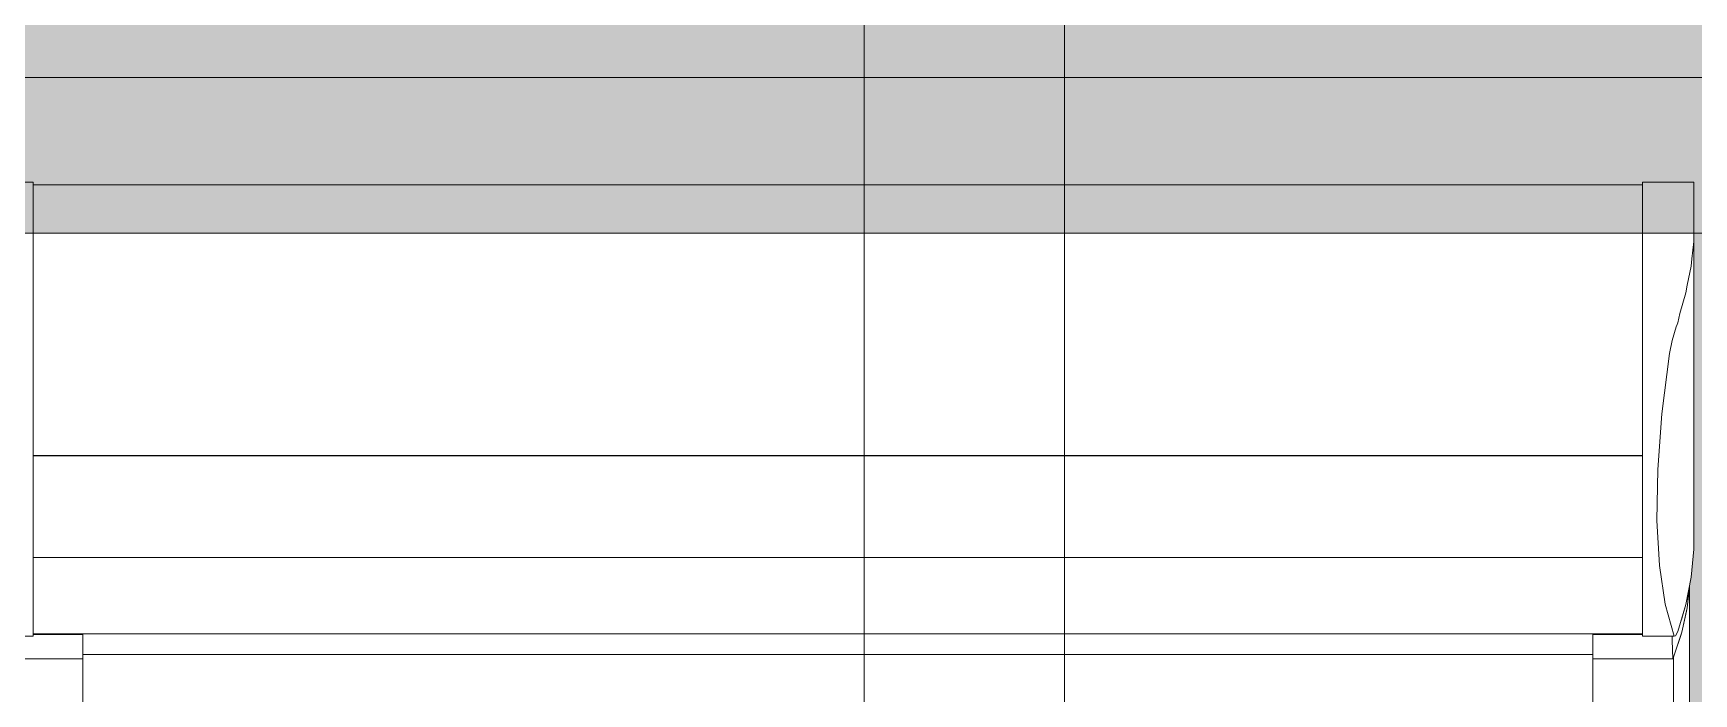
# Model space of a CAD drawing. Header units: metres. Extents: x -3 to 171, y -23 to 41.
# Drawn here: x 17.07 to 17.899, y -14.458 to -14.128 of the extents above; entities that cross this region are included whole.
import ezdxf

# ---------------------------------------------------------------- set-up
doc = ezdxf.new("R2010")
doc.units = ezdxf.units.M
doc.header["$MEASUREMENT"] = 0
doc.set_wipeout_variables(frame=1)
doc.linetypes.add('Schnittlinie', pattern=[0.006, 0.003, -0.0015, 0, -0.0015])
doc.linetypes.add('Wipeout_Contour', pattern=[1, 0, -1])
for name, color, linetype in [('6._Dach PP STG1_1_325 Dachfenster', 7, 'Continuous'), ('6._Dach PP STG1_1_330 Dachaufbau', 7, 'Continuous'), ('6._Dach PP STG1_1_851 Marker Schnitt', 7, 'Continuous')]:
    doc.layers.add(name, color=color, linetype=linetype)

msp = doc.modelspace()

# ---------------------------------------------------------------- wipeouts: each hides what was drawn before it
at = {"color": 254, "linetype": 'Wipeout_Contour', "lineweight": 0, "ltscale": 401.989554}
msp.add_wipeout([(17.93685, -14.15023), (16.21, -14.15023), (16.21, -14.2255), (16.21422, -14.2255), (16.21422, -14.20473), (16.21422, -14.20261), (16.23985, -14.20261), (16.23985, -14.20381), (17.04385, -14.20381), (17.04385, -14.20261), (17.06985, -14.20261), (17.06985, -14.20381), (17.87385, -14.20381), (17.87385, -14.20261), (17.89949, -14.20261), (17.89949, -14.20473), (17.89949, -14.2255), (17.93685, -14.2255)], dxfattribs=at).dxf.layer = '6._Dach PP STG1_1_325 Dachfenster'
at = {"color": 254, "linetype": 'Wipeout_Contour', "lineweight": 0, "ltscale": 88.874268}
msp.add_wipeout([(17.06985, -14.28817), (17.05642, -14.28817), (17.06016, -14.31829), (17.06985, -14.31829)], dxfattribs=at).dxf.layer = '6._Dach PP STG1_1_325 Dachfenster'
at = {"color": 254, "linetype": 'Wipeout_Contour', "lineweight": 0, "ltscale": 89.193097}
msp.add_wipeout([(17.06267, -14.37154), (17.06985, -14.37154), (17.06985, -14.34615), (17.06224, -14.34615)], dxfattribs=at).dxf.layer = '6._Dach PP STG1_1_325 Dachfenster'
at = {"color": 254, "linetype": 'Wipeout_Contour', "lineweight": 0, "ltscale": 89.148323}
msp.add_wipeout([(17.06139, -14.39403), (17.0585, -14.4134), (17.06985, -14.4134), (17.06985, -14.39403)], dxfattribs=at).dxf.layer = '6._Dach PP STG1_1_325 Dachfenster'
at = {"color": 254, "linetype": 'Wipeout_Contour', "lineweight": 0, "ltscale": 92.131185}
msp.add_wipeout([(17.87385, -14.4134), (17.87385, -14.42938), (17.88971, -14.42938), (17.88521, -14.4134)], dxfattribs=at).dxf.layer = '6._Dach PP STG1_1_325 Dachfenster'
at = {"color": 254, "linetype": 'Wipeout_Contour', "lineweight": 0, "ltscale": 89.454136}
msp.add_wipeout([(17.05505, -14.43142), (17.05469, -14.44058), (17.09465, -14.44058), (17.09465, -14.43142)], dxfattribs=at).dxf.layer = '6._Dach PP STG1_1_325 Dachfenster'

# ---------------------------------------------------------------- next in the draw order: hatches: boundary and pattern name
at = {"layer": '6._Dach PP STG1_1_325 Dachfenster', "linetype": 'Continuous', "lineweight": 0, "true_color": 0x000000}
msp.add_hatch(color=18, dxfattribs=at).paths.add_polyline_path([(17.89735, -14.40484), (17.89735, -14.84386), (17.93685, -14.84386), (17.93685, -14.22551), (17.89949, -14.22551), (17.89949, -14.28437), (17.89949, -14.28644), (17.89949, -14.29683), (17.89945, -14.36991), (17.89945, -14.37759), (17.89945, -14.38588), (17.89815, -14.39979), (17.89755, -14.40294)])

# ---------------------------------------------------------------- next in the draw order: wipeouts: each hides what was drawn before it
at = {"color": 254, "linetype": 'Wipeout_Contour', "lineweight": 0, "ltscale": 88.023455}
msp.add_wipeout([(17.93685, -13.5322), (16.21, -13.5322), (16.21, -14.15023), (17.93685, -14.15023)], dxfattribs=at).dxf.layer = '6._Dach PP STG1_1_325 Dachfenster'
at = {"color": 254, "linetype": 'Wipeout_Contour', "lineweight": 0, "ltscale": 88.815867}
msp.add_wipeout([(17.06985, -14.20261), (17.04422, -14.20261), (17.04423, -14.20997), (17.06985, -14.20997)], dxfattribs=at).dxf.layer = '6._Dach PP STG1_1_325 Dachfenster'
at = {"color": 254, "linetype": 'Wipeout_Contour', "lineweight": 0, "ltscale": 91.39041}
msp.add_wipeout([(17.87385, -14.20261), (17.87385, -14.20997), (17.89948, -14.20997), (17.89949, -14.20261)], dxfattribs=at).dxf.layer = '6._Dach PP STG1_1_325 Dachfenster'
at = {"color": 254, "linetype": 'Wipeout_Contour', "lineweight": 0, "ltscale": 89.001607}
msp.add_wipeout([(17.06016, -14.31829), (17.06224, -14.34615), (17.06985, -14.34615), (17.06985, -14.31829)], dxfattribs=at).dxf.layer = '6._Dach PP STG1_1_325 Dachfenster'
at = {"color": 254, "linetype": 'Wipeout_Contour', "lineweight": 0, "ltscale": 92.05796}
msp.add_wipeout([(17.87385, -14.39403), (17.87385, -14.4134), (17.88521, -14.4134), (17.88232, -14.39403)], dxfattribs=at).dxf.layer = '6._Dach PP STG1_1_325 Dachfenster'
at = {"color": 254, "linetype": 'Wipeout_Contour', "lineweight": 0, "ltscale": 134.096759}
msp.add_wipeout([(17.05505, -14.42938), (17.05505, -14.43142), (17.09465, -14.43142), (17.09465, -14.42846), (17.06985, -14.42846), (17.06985, -14.42938)], dxfattribs=at).dxf.layer = '6._Dach PP STG1_1_325 Dachfenster'
at = {"color": 254, "linetype": 'Wipeout_Contour', "lineweight": 0, "ltscale": 90.231565}
msp.add_wipeout([(17.05615, -15.01247), (17.09295, -15.01247), (17.09295, -14.44058), (17.05615, -14.44058)], dxfattribs=at).dxf.layer = '6._Dach PP STG1_1_325 Dachfenster'

# ---------------------------------------------------------------- next in the draw order: linework, layer by layer
at = {"layer": '6._Dach PP STG1_1_325 Dachfenster', "color": 7, "linetype": 'Continuous', "lineweight": 13, "ltscale": 1000, "true_color": 0xf4f4f4, "flags": 128}
msp.add_lwpolyline([(17.93685, -14.15023), (16.21, -14.15023)], dxfattribs=at)
at = {"layer": '6._Dach PP STG1_1_325 Dachfenster', "color": 7, "linetype": 'Continuous', "lineweight": 13, "ltscale": 1000, "flags": 128}
msp.add_lwpolyline([(17.89949, -14.20473), (17.89949, -14.20261)], dxfattribs=at)

# ---------------------------------------------------------------- next in the draw order: wipeouts: each hides what was drawn before it
at = {"color": 254, "linetype": 'Wipeout_Contour', "lineweight": 0, "ltscale": 88.836552}
msp.add_wipeout([(17.06985, -14.20997), (17.04423, -14.20997), (17.04424, -14.21873), (17.06985, -14.21873)], dxfattribs=at).dxf.layer = '6._Dach PP STG1_1_325 Dachfenster'
at = {"color": 254, "linetype": 'Wipeout_Contour', "lineweight": 0, "ltscale": 91.410472}
msp.add_wipeout([(17.87385, -14.20997), (17.87385, -14.21873), (17.89947, -14.21873), (17.89948, -14.20997)], dxfattribs=at).dxf.layer = '6._Dach PP STG1_1_325 Dachfenster'
at = {"color": 254, "linetype": 'Wipeout_Contour', "lineweight": 0, "ltscale": 91.920831}
msp.add_wipeout([(17.87385, -14.39403), (17.88232, -14.39403), (17.88104, -14.37154), (17.87385, -14.37154)], dxfattribs=at).dxf.layer = '6._Dach PP STG1_1_325 Dachfenster'
at = {"color": 254, "linetype": 'Wipeout_Contour', "lineweight": 0, "ltscale": 67.798721}
msp.add_wipeout([(17.06985, -14.42846), (17.09465, -14.42846), (17.06985, -14.42818)], dxfattribs=at).dxf.layer = '6._Dach PP STG1_1_325 Dachfenster'
at = {"color": 254, "linetype": 'Wipeout_Contour', "lineweight": 0, "ltscale": 90.286763}
msp.add_wipeout([(17.09295, -14.44058), (17.09295, -15.01247), (17.09465, -15.01121), (17.09465, -14.44058)], dxfattribs=at).dxf.layer = '6._Dach PP STG1_1_325 Dachfenster'

# ---------------------------------------------------------------- next in the draw order: wipeouts: each hides what was drawn before it
at = {"color": 254, "linetype": 'Wipeout_Contour', "lineweight": 0, "ltscale": 90.122892}
msp.add_wipeout([(17.06985, -14.21131), (17.87385, -14.21131), (17.87385, -14.20381), (17.06985, -14.20381)], dxfattribs=at).dxf.layer = '6._Dach PP STG1_1_325 Dachfenster'
at = {"color": 254, "linetype": 'Wipeout_Contour', "lineweight": 0, "ltscale": 88.86104}
msp.add_wipeout([(17.06985, -14.21873), (17.04424, -14.21873), (17.04425, -14.22906), (17.06985, -14.22906)], dxfattribs=at).dxf.layer = '6._Dach PP STG1_1_325 Dachfenster'
at = {"color": 254, "linetype": 'Wipeout_Contour', "lineweight": 0, "ltscale": 91.434251}
msp.add_wipeout([(17.87385, -14.21873), (17.87385, -14.22906), (17.89946, -14.22906), (17.89947, -14.21873)], dxfattribs=at).dxf.layer = '6._Dach PP STG1_1_325 Dachfenster'
at = {"color": 254, "linetype": 'Wipeout_Contour', "lineweight": 0, "ltscale": 91.784823}
msp.add_wipeout([(17.87385, -14.34615), (17.87385, -14.37154), (17.88104, -14.37154), (17.88147, -14.34615)], dxfattribs=at).dxf.layer = '6._Dach PP STG1_1_325 Dachfenster'

# ---------------------------------------------------------------- next in the draw order: linework, layer by layer
at = {"layer": '6._Dach PP STG1_1_325 Dachfenster', "color": 7, "linetype": 'Continuous', "lineweight": 13, "ltscale": 1000, "flags": 128}
for points in [[(17.06985, -14.20261), (17.04422, -14.20261)], [(17.89949, -14.20261), (17.87385, -14.20261)], [(17.06985, -14.20381), (17.87385, -14.20381)]]:
    msp.add_lwpolyline(points, dxfattribs=at)

# ---------------------------------------------------------------- next in the draw order: wipeouts: each hides what was drawn before it
at = {"color": 254, "linetype": 'Wipeout_Contour', "lineweight": 0, "ltscale": 90.14335}
msp.add_wipeout([(17.87385, -14.21131), (17.06985, -14.21131), (17.06985, -14.22001), (17.87385, -14.22001)], dxfattribs=at).dxf.layer = '6._Dach PP STG1_1_325 Dachfenster'
at = {"color": 254, "linetype": 'Wipeout_Contour', "lineweight": 0, "ltscale": 113.822889}
msp.add_wipeout([(17.87385, -14.22906), (17.87385, -14.24087), (17.8985, -14.24087), (17.89945, -14.23224), (17.89946, -14.22906)], dxfattribs=at).dxf.layer = '6._Dach PP STG1_1_325 Dachfenster'
at = {"color": 254, "linetype": 'Wipeout_Contour', "lineweight": 0, "ltscale": 91.841526}
msp.add_wipeout([(17.87385, -14.31829), (17.87385, -14.34615), (17.88147, -14.34615), (17.88355, -14.31829)], dxfattribs=at).dxf.layer = '6._Dach PP STG1_1_325 Dachfenster'

# ---------------------------------------------------------------- next in the draw order: wipeouts: each hides what was drawn before it
at = {"color": 254, "linetype": 'Wipeout_Contour', "lineweight": 0, "ltscale": 114.472599}
msp.add_wipeout([(17.89815, -14.39979), (17.89945, -14.38588), (17.89945, -14.23224), (17.8985, -14.24087), (17.89815, -14.24443)], dxfattribs=at).dxf.layer = '6._Dach PP STG1_1_325 Dachfenster'

# ---------------------------------------------------------------- next in the draw order: wipeouts: each hides what was drawn before it
at = {"color": 254, "linetype": 'Wipeout_Contour', "lineweight": 0, "ltscale": 114.520067}
msp.add_wipeout([(17.89555, -14.2578), (17.89555, -14.41344), (17.89815, -14.39979), (17.89815, -14.24443), (17.89624, -14.25402)], dxfattribs=at).dxf.layer = '6._Dach PP STG1_1_325 Dachfenster'

# ---------------------------------------------------------------- next in the draw order: wipeouts: each hides what was drawn before it
at = {"color": 254, "linetype": 'Wipeout_Contour', "lineweight": 0, "ltscale": 274.774456}
msp.add_wipeout([(17.88104, -14.37154), (17.88232, -14.39403), (17.88521, -14.4134), (17.88971, -14.42938), (17.89035, -14.4291), (17.89145, -14.42693), (17.89145, -14.27283), (17.89069, -14.27474), (17.88861, -14.2816), (17.88729, -14.28817), (17.88355, -14.31829), (17.88147, -14.34615)], dxfattribs=at).dxf.layer = '6._Dach PP STG1_1_325 Dachfenster'

# ---------------------------------------------------------------- next in the draw order: wipeouts: each hides what was drawn before it
at = {"color": 254, "linetype": 'Wipeout_Contour', "lineweight": 0, "ltscale": 114.551866}
msp.add_wipeout([(17.89145, -14.27283), (17.89145, -14.42693), (17.89555, -14.41344), (17.89555, -14.2578), (17.89257, -14.26816)], dxfattribs=at).dxf.layer = '6._Dach PP STG1_1_325 Dachfenster'
at = {"color": 254, "linetype": 'Wipeout_Contour', "lineweight": 0, "ltscale": 91.822512}
msp.add_wipeout([(17.87385, -14.28817), (17.87385, -14.31829), (17.88355, -14.31829), (17.88729, -14.28817)], dxfattribs=at).dxf.layer = '6._Dach PP STG1_1_325 Dachfenster'
at = {"color": 254, "linetype": 'Wipeout_Contour', "lineweight": 0, "ltscale": 91.916607}
msp.add_wipeout([(17.84905, -14.43142), (17.84905, -14.44058), (17.88902, -14.44058), (17.88865, -14.43142)], dxfattribs=at).dxf.layer = '6._Dach PP STG1_1_325 Dachfenster'

# ---------------------------------------------------------------- next in the draw order: linework, layer by layer
at = {"layer": '6._Dach PP STG1_1_325 Dachfenster', "color": 7, "linetype": 'Continuous', "lineweight": 13, "ltscale": 1000, "flags": 128}
for points in [[(17.89945, -14.36991), (17.89949, -14.29623)], [(17.89945, -14.38455), (17.89945, -14.36991)]]:
    msp.add_lwpolyline(points, dxfattribs=at)

# ---------------------------------------------------------------- next in the draw order: wipeouts: each hides what was drawn before it
at = {"color": 254, "linetype": 'Wipeout_Contour', "lineweight": 0, "ltscale": 114.012701}
msp.add_wipeout([(17.87385, -14.25402), (17.87385, -14.26816), (17.89257, -14.26816), (17.89555, -14.2578), (17.89624, -14.25402)], dxfattribs=at).dxf.layer = '6._Dach PP STG1_1_325 Dachfenster'
at = {"color": 254, "linetype": 'Wipeout_Contour', "lineweight": 0, "ltscale": 90.428435}
msp.add_wipeout([(17.87385, -14.31738), (17.06985, -14.31738), (17.06985, -14.33908), (17.87385, -14.33908)], dxfattribs=at).dxf.layer = '6._Dach PP STG1_1_325 Dachfenster'
at = {"color": 254, "linetype": 'Wipeout_Contour', "lineweight": 0, "ltscale": 69.356227}
msp.add_wipeout([(17.89625, -14.40977), (17.89625, -14.4152), (17.89755, -14.40295)], dxfattribs=at).dxf.layer = '6._Dach PP STG1_1_325 Dachfenster'
at = {"color": 254, "linetype": 'Wipeout_Contour', "lineweight": 0, "ltscale": 137.404574}
msp.add_wipeout([(17.84905, -14.43142), (17.88865, -14.43142), (17.88865, -14.42938), (17.87385, -14.42938), (17.87385, -14.42846), (17.84905, -14.42846)], dxfattribs=at).dxf.layer = '6._Dach PP STG1_1_325 Dachfenster'
at = {"color": 254, "linetype": 'Wipeout_Contour', "lineweight": 0, "ltscale": 92.598342}
msp.add_wipeout([(17.84905, -14.44058), (17.84905, -15.01121), (17.85075, -15.01247), (17.85075, -14.44058)], dxfattribs=at).dxf.layer = '6._Dach PP STG1_1_325 Dachfenster'

# ---------------------------------------------------------------- next in the draw order: wipeouts: each hides what was drawn before it
at = {"color": 254, "linetype": 'Wipeout_Contour', "lineweight": 0, "ltscale": 113.911961}
msp.add_wipeout([(17.87385, -14.24087), (17.87385, -14.25402), (17.89624, -14.25402), (17.89815, -14.24443), (17.8985, -14.24087)], dxfattribs=at).dxf.layer = '6._Dach PP STG1_1_325 Dachfenster'
at = {"color": 254, "linetype": 'Wipeout_Contour', "lineweight": 0, "ltscale": 114.294292}
msp.add_wipeout([(17.87385, -14.26816), (17.87385, -14.27474), (17.89069, -14.27474), (17.89145, -14.27283), (17.89257, -14.26816)], dxfattribs=at).dxf.layer = '6._Dach PP STG1_1_325 Dachfenster'
at = {"color": 254, "linetype": 'Wipeout_Contour', "lineweight": 0, "ltscale": 90.661776}
msp.add_wipeout([(17.06985, -14.41206), (17.06985, -14.42818), (17.87385, -14.42818), (17.87385, -14.41206)], dxfattribs=at).dxf.layer = '6._Dach PP STG1_1_325 Dachfenster'
at = {"color": 254, "linetype": 'Wipeout_Contour', "lineweight": 0, "ltscale": 114.761056}
msp.add_wipeout([(17.88865, -14.42938), (17.88865, -14.43142), (17.88902, -14.44058), (17.88955, -14.43932), (17.88955, -14.42938)], dxfattribs=at).dxf.layer = '6._Dach PP STG1_1_325 Dachfenster'

# ---------------------------------------------------------------- next in the draw order: linework, layer by layer
at = {"layer": '6._Dach PP STG1_1_325 Dachfenster', "color": 7, "linetype": 'Continuous', "lineweight": 13, "ltscale": 1000, "flags": 128}
for points in [[(17.89949, -14.29623), (17.89949, -14.20473)], [(17.06985, -14.42938), (17.054, -14.42938), (17.04385, -14.42938)]]:
    msp.add_lwpolyline(points, dxfattribs=at)

# ---------------------------------------------------------------- next in the draw order: wipeouts: each hides what was drawn before it
at = {"color": 254, "linetype": 'Wipeout_Contour', "lineweight": 0, "ltscale": 90.195106}
msp.add_wipeout([(17.06985, -14.242), (17.87385, -14.242), (17.87385, -14.23026), (17.06985, -14.23026)], dxfattribs=at).dxf.layer = '6._Dach PP STG1_1_325 Dachfenster'
at = {"color": 254, "linetype": 'Wipeout_Contour', "lineweight": 0, "ltscale": 91.647947}
msp.add_wipeout([(17.87385, -14.27474), (17.87385, -14.2816), (17.88861, -14.2816), (17.89069, -14.27474)], dxfattribs=at).dxf.layer = '6._Dach PP STG1_1_325 Dachfenster'
at = {"color": 254, "linetype": 'Wipeout_Contour', "lineweight": 0, "ltscale": 90.614387}
msp.add_wipeout([(17.06985, -14.39084), (17.06985, -14.41206), (17.87385, -14.41206), (17.87385, -14.39084)], dxfattribs=at).dxf.layer = '6._Dach PP STG1_1_325 Dachfenster'
at = {"color": 254, "linetype": 'Wipeout_Contour', "lineweight": 0, "ltscale": 137.943044}
msp.add_wipeout([(17.88955, -14.43932), (17.89355, -14.42737), (17.89355, -14.42002), (17.89145, -14.42693), (17.89035, -14.4291), (17.88971, -14.42938)], dxfattribs=at).dxf.layer = '6._Dach PP STG1_1_325 Dachfenster'

# ---------------------------------------------------------------- next in the draw order: wipeouts: each hides what was drawn before it
at = {"color": 254, "linetype": 'Wipeout_Contour', "lineweight": 0, "ltscale": 90.167304}
msp.add_wipeout([(17.06985, -14.23026), (17.87385, -14.23026), (17.87385, -14.22001), (17.06985, -14.22001)], dxfattribs=at).dxf.layer = '6._Dach PP STG1_1_325 Dachfenster'
at = {"color": 254, "linetype": 'Wipeout_Contour', "lineweight": 0, "ltscale": 90.226311}
msp.add_wipeout([(17.06985, -14.25494), (17.87385, -14.25494), (17.87385, -14.242), (17.06985, -14.242)], dxfattribs=at).dxf.layer = '6._Dach PP STG1_1_325 Dachfenster'
at = {"color": 254, "linetype": 'Wipeout_Contour', "lineweight": 0, "ltscale": 90.285792}
msp.add_wipeout([(17.06985, -14.27509), (17.87385, -14.27509), (17.87385, -14.26901), (17.06985, -14.26901)], dxfattribs=at).dxf.layer = '6._Dach PP STG1_1_325 Dachfenster'
at = {"color": 254, "linetype": 'Wipeout_Contour', "lineweight": 0, "ltscale": 91.635731}
msp.add_wipeout([(17.87385, -14.2816), (17.87385, -14.28817), (17.88729, -14.28817), (17.88861, -14.2816)], dxfattribs=at).dxf.layer = '6._Dach PP STG1_1_325 Dachfenster'
at = {"color": 254, "linetype": 'Wipeout_Contour', "lineweight": 0, "ltscale": 90.585889}
msp.add_wipeout([(17.06985, -14.39), (17.06985, -14.39084), (17.87385, -14.39084), (17.87385, -14.39)], dxfattribs=at).dxf.layer = '6._Dach PP STG1_1_325 Dachfenster'
at = {"color": 254, "linetype": 'Wipeout_Contour', "lineweight": 0, "ltscale": 114.464798}
msp.add_wipeout([(17.89355, -14.42002), (17.89355, -14.42737), (17.89625, -14.4152), (17.89625, -14.40977), (17.89555, -14.41344)], dxfattribs=at).dxf.layer = '6._Dach PP STG1_1_325 Dachfenster'
at = {"color": 254, "linetype": 'Wipeout_Contour', "lineweight": 0, "ltscale": 115.114592}
msp.add_wipeout([(17.88755, -14.44058), (17.88755, -15.01247), (17.88935, -15.01151), (17.88935, -14.43984), (17.8891, -14.4405)], dxfattribs=at).dxf.layer = '6._Dach PP STG1_1_325 Dachfenster'

# ---------------------------------------------------------------- next in the draw order: linework, layer by layer
at = {"layer": '6._Dach PP STG1_1_330 Dachaufbau', "color": 7, "linetype": 'Continuous', "lineweight": 18, "ltscale": 1000, "flags": 128}
msp.add_lwpolyline([(17.96, -14.22801), (16.21, -14.22801)], dxfattribs=at)

# ---------------------------------------------------------------- next in the draw order: wipeouts: each hides what was drawn before it
at = {"color": 254, "linetype": 'Wipeout_Contour', "lineweight": 0, "ltscale": 90.26048}
msp.add_wipeout([(17.06985, -14.26901), (17.87385, -14.26901), (17.87385, -14.25494), (17.06985, -14.25494)], dxfattribs=at).dxf.layer = '6._Dach PP STG1_1_325 Dachfenster'
at = {"color": 254, "linetype": 'Wipeout_Contour', "lineweight": 0, "ltscale": 90.301634}
msp.add_wipeout([(17.87385, -14.27509), (17.06985, -14.27509), (17.06985, -14.28152), (17.87385, -14.28152)], dxfattribs=at).dxf.layer = '6._Dach PP STG1_1_325 Dachfenster'
at = {"color": 254, "linetype": 'Wipeout_Contour', "lineweight": 0, "ltscale": 90.363379}
msp.add_wipeout([(17.06985, -14.31738), (17.87385, -14.31738), (17.87385, -14.28761), (17.06985, -14.28761)], dxfattribs=at).dxf.layer = '6._Dach PP STG1_1_325 Dachfenster'
at = {"color": 254, "linetype": 'Wipeout_Contour', "lineweight": 0, "ltscale": 90.555471}
msp.add_wipeout([(17.87385, -14.36652), (17.06985, -14.36652), (17.06985, -14.39), (17.87385, -14.39)], dxfattribs=at).dxf.layer = '6._Dach PP STG1_1_325 Dachfenster'
at = {"color": 254, "linetype": 'Wipeout_Contour', "lineweight": 0, "ltscale": 115.71402}
msp.add_wipeout([(17.89335, -14.42797), (17.89335, -14.99956), (17.89605, -14.98739), (17.89605, -14.4161), (17.89355, -14.42737)], dxfattribs=at).dxf.layer = '6._Dach PP STG1_1_325 Dachfenster'
at = {"color": 254, "linetype": 'Wipeout_Contour', "lineweight": 0, "ltscale": 92.660703}
msp.add_wipeout([(17.85075, -14.44058), (17.85075, -15.01247), (17.88755, -15.01247), (17.88755, -14.44058)], dxfattribs=at).dxf.layer = '6._Dach PP STG1_1_325 Dachfenster'

# ---------------------------------------------------------------- next in the draw order: linework, layer by layer
at = {"layer": '6._Dach PP STG1_1_325 Dachfenster', "color": 7, "linetype": 'Continuous', "lineweight": 13, "ltscale": 1000, "flags": 128}
msp.add_lwpolyline([(17.06985, -14.39), (17.87385, -14.39)], dxfattribs=at)

# ---------------------------------------------------------------- next in the draw order: wipeouts: each hides what was drawn before it
at = {"color": 254, "linetype": 'Wipeout_Contour', "lineweight": 0, "ltscale": 90.317464}
msp.add_wipeout([(17.87385, -14.28152), (17.06985, -14.28152), (17.06985, -14.28761), (17.87385, -14.28761)], dxfattribs=at).dxf.layer = '6._Dach PP STG1_1_325 Dachfenster'
at = {"color": 254, "linetype": 'Wipeout_Contour', "lineweight": 0, "ltscale": 90.492229}
msp.add_wipeout([(17.06985, -14.34014), (17.06985, -14.36652), (17.87385, -14.36652), (17.87385, -14.34014)], dxfattribs=at).dxf.layer = '6._Dach PP STG1_1_325 Dachfenster'
at = {"color": 254, "linetype": 'Wipeout_Contour', "lineweight": 0, "ltscale": 115.619648}
msp.add_wipeout([(17.89625, -14.4152), (17.89605, -14.4161), (17.89605, -14.98739), (17.89735, -14.97514), (17.89735, -14.40484)], dxfattribs=at).dxf.layer = '6._Dach PP STG1_1_325 Dachfenster'
at = {"color": 254, "linetype": 'Wipeout_Contour', "lineweight": 0, "ltscale": 90.737265}
msp.add_wipeout([(17.09465, -14.44881), (17.09465, -14.4523), (17.84905, -14.4523), (17.84905, -14.44881)], dxfattribs=at).dxf.layer = '6._Dach PP STG1_1_325 Dachfenster'

# ---------------------------------------------------------------- next in the draw order: wipeouts: each hides what was drawn before it
at = {"color": 254, "linetype": 'Wipeout_Contour', "lineweight": 0, "ltscale": 90.456758}
msp.add_wipeout([(17.06985, -14.33986), (17.87385, -14.33986), (17.87385, -14.3393), (17.06985, -14.3393)], dxfattribs=at).dxf.layer = '6._Dach PP STG1_1_325 Dachfenster'
at = {"color": 254, "linetype": 'Wipeout_Contour', "lineweight": 0, "ltscale": 115.757657}
msp.add_wipeout([(17.88935, -14.43984), (17.88935, -15.01151), (17.89335, -14.99956), (17.89335, -14.42797), (17.88955, -14.43932)], dxfattribs=at).dxf.layer = '6._Dach PP STG1_1_325 Dachfenster'
at = {"color": 254, "linetype": 'Wipeout_Contour', "lineweight": 0, "ltscale": 90.728077}
msp.add_wipeout([(17.09465, -14.44881), (17.84905, -14.44881), (17.84905, -14.44509), (17.09465, -14.44509)], dxfattribs=at).dxf.layer = '6._Dach PP STG1_1_325 Dachfenster'
at = {"color": 254, "linetype": 'Wipeout_Contour', "lineweight": 0, "ltscale": 90.752991}
msp.add_wipeout([(17.09465, -14.45811), (17.84905, -14.45811), (17.84905, -14.45535), (17.09465, -14.45535)], dxfattribs=at).dxf.layer = '6._Dach PP STG1_1_325 Dachfenster'

# ---------------------------------------------------------------- next in the draw order: linework, layer by layer
at = {"layer": '6._Dach PP STG1_1_325 Dachfenster', "color": 7, "linetype": 'Continuous', "lineweight": 13, "ltscale": 1000, "flags": 128}
for points in [[(17.89949, -14.20261), (17.89948, -14.20997), (17.89947, -14.21873), (17.89946, -14.22906), (17.89945, -14.23224), (17.8985, -14.24087), (17.89815, -14.24443), (17.89624, -14.25402), (17.89555, -14.2578), (17.89257, -14.26816), (17.89145, -14.27283), (17.89069, -14.27474), (17.88861, -14.2816), (17.88729, -14.28817), (17.88355, -14.31829), (17.88147, -14.34615), (17.88104, -14.37154), (17.88232, -14.39403), (17.88521, -14.4134), (17.88971, -14.42938)], [(17.89035, -14.4291), (17.89145, -14.42693), (17.89555, -14.41344), (17.89815, -14.39979), (17.89945, -14.38588), (17.89945, -14.38455)], [(17.8891, -14.4405), (17.88955, -14.43932), (17.89355, -14.42737), (17.89625, -14.4152), (17.89755, -14.40295)], [(17.89735, -14.97514), (17.89735, -14.40484)], [(17.88971, -14.42938), (17.87385, -14.42938)], [(17.88865, -14.42938), (17.88865, -14.43142), (17.88902, -14.44058)], [(17.88971, -14.42938), (17.89035, -14.4291)], [(17.88935, -15.01151), (17.88935, -14.43984)]]:
    msp.add_lwpolyline(points, dxfattribs=at)

# ---------------------------------------------------------------- next in the draw order: wipeouts: each hides what was drawn before it
at = {"color": 254, "linetype": 'Wipeout_Contour', "lineweight": 0, "ltscale": 68.245381}
msp.add_wipeout([(17.06985, -14.34014), (17.87385, -14.34014), (17.06985, -14.33986)], dxfattribs=at).dxf.layer = '6._Dach PP STG1_1_325 Dachfenster'
at = {"color": 254, "linetype": 'Wipeout_Contour', "lineweight": 0, "ltscale": 90.718394}
msp.add_wipeout([(17.09465, -14.44509), (17.84905, -14.44509), (17.84905, -14.44121), (17.09465, -14.44121)], dxfattribs=at).dxf.layer = '6._Dach PP STG1_1_325 Dachfenster'
at = {"color": 254, "linetype": 'Wipeout_Contour', "lineweight": 0, "ltscale": 90.745596}
msp.add_wipeout([(17.09465, -14.4523), (17.09465, -14.45535), (17.84905, -14.45535), (17.84905, -14.4523)], dxfattribs=at).dxf.layer = '6._Dach PP STG1_1_325 Dachfenster'

# ---------------------------------------------------------------- next in the draw order: linework, layer by layer
at = {"layer": '6._Dach PP STG1_1_325 Dachfenster', "color": 7, "linetype": 'Continuous', "lineweight": 13, "ltscale": 1000, "flags": 128}
for points in [[(17.06985, -14.20261), (17.06985, -14.20997), (17.06985, -14.21873), (17.06985, -14.22906), (17.06985, -14.24087), (17.06985, -14.25402), (17.06985, -14.26816), (17.06985, -14.27474), (17.06985, -14.2816), (17.06985, -14.28817), (17.06985, -14.31829), (17.06985, -14.34615), (17.06985, -14.37154), (17.06985, -14.39403), (17.06985, -14.4134), (17.06985, -14.42938)], [(17.87385, -14.20261), (17.87385, -14.20997), (17.87385, -14.21873), (17.87385, -14.22906), (17.87385, -14.24087), (17.87385, -14.25402), (17.87385, -14.26816), (17.87385, -14.27474), (17.87385, -14.2816), (17.87385, -14.28817), (17.87385, -14.31829), (17.87385, -14.34615), (17.87385, -14.37154), (17.87385, -14.39403), (17.87385, -14.4134), (17.87385, -14.42938)], [(17.06985, -14.33908), (17.87385, -14.33908)]]:
    msp.add_lwpolyline(points, dxfattribs=at)

# ---------------------------------------------------------------- next in the draw order: wipeouts: each hides what was drawn before it
at = {"color": 254, "linetype": 'Wipeout_Contour', "lineweight": 0, "ltscale": 90.711249}
msp.add_wipeout([(17.09465, -14.44062), (17.84905, -14.44062), (17.84905, -14.44012), (17.09465, -14.44012)], dxfattribs=at).dxf.layer = '6._Dach PP STG1_1_325 Dachfenster'

# ---------------------------------------------------------------- next in the draw order: wipeouts: each hides what was drawn before it
at = {"color": 254, "linetype": 'Wipeout_Contour', "lineweight": 0, "ltscale": 90.70753}
msp.add_wipeout([(17.84905, -14.43844), (17.09465, -14.43844), (17.09465, -14.43938), (17.84905, -14.43938)], dxfattribs=at).dxf.layer = '6._Dach PP STG1_1_325 Dachfenster'

# ---------------------------------------------------------------- next in the draw order: wipeouts: each hides what was drawn before it
at = {"color": 254, "linetype": 'Wipeout_Contour', "lineweight": 0, "ltscale": 90.704409}
msp.add_wipeout([(17.84905, -14.43692), (17.09465, -14.43692), (17.09465, -14.43844), (17.84905, -14.43844)], dxfattribs=at).dxf.layer = '6._Dach PP STG1_1_325 Dachfenster'

# ---------------------------------------------------------------- next in the draw order: wipeouts: each hides what was drawn before it
at = {"color": 254, "linetype": 'Wipeout_Contour', "lineweight": 0, "ltscale": 90.694575}
msp.add_wipeout([(17.09465, -14.43497), (17.84905, -14.43497), (17.84905, -14.43265), (17.09465, -14.43265)], dxfattribs=at).dxf.layer = '6._Dach PP STG1_1_325 Dachfenster'

# ---------------------------------------------------------------- next in the draw order: wipeouts: each hides what was drawn before it
at = {"color": 254, "linetype": 'Wipeout_Contour', "lineweight": 0, "ltscale": 90.682416}
msp.add_wipeout([(17.09465, -14.42818), (17.09465, -14.4299), (17.84905, -14.4299), (17.84905, -14.42818)], dxfattribs=at).dxf.layer = '6._Dach PP STG1_1_325 Dachfenster'
at = {"color": 254, "linetype": 'Wipeout_Contour', "lineweight": 0, "ltscale": 90.699997}
msp.add_wipeout([(17.09465, -14.43497), (17.09465, -14.43692), (17.84905, -14.43692), (17.84905, -14.43497)], dxfattribs=at).dxf.layer = '6._Dach PP STG1_1_325 Dachfenster'

# ---------------------------------------------------------------- next in the draw order: wipeouts: each hides what was drawn before it
at = {"color": 254, "linetype": 'Wipeout_Contour', "lineweight": 0, "ltscale": 90.688129}
msp.add_wipeout([(17.09465, -14.4299), (17.09465, -14.43265), (17.84905, -14.43265), (17.84905, -14.4299)], dxfattribs=at).dxf.layer = '6._Dach PP STG1_1_325 Dachfenster'
at = {"color": 254, "linetype": 'Wipeout_Contour', "lineweight": 0, "ltscale": 68.454625}
msp.add_wipeout([(17.09465, -14.44012), (17.84905, -14.44012), (17.09465, -14.43972)], dxfattribs=at).dxf.layer = '6._Dach PP STG1_1_325 Dachfenster'

# ---------------------------------------------------------------- next in the draw order: linework, layer by layer
at = {"layer": '6._Dach PP STG1_1_325 Dachfenster', "color": 7, "linetype": 'Continuous', "lineweight": 13, "ltscale": 1000, "flags": 128}
for points in [[(17.06985, -14.42818), (17.87385, -14.42818)], [(17.06985, -14.42846), (17.09465, -14.42846)], [(17.84905, -14.42846), (17.87385, -14.42846)]]:
    msp.add_lwpolyline(points, dxfattribs=at)

# ---------------------------------------------------------------- next in the draw order: wipeouts: each hides what was drawn before it
at = {"color": 254, "linetype": 'Wipeout_Contour', "lineweight": 0, "ltscale": 67.629775}
msp.add_wipeout([(17.84905, -14.44069), (17.09465, -14.44069), (17.84905, -14.44085)], dxfattribs=at).dxf.layer = '6._Dach PP STG1_1_325 Dachfenster'

# ---------------------------------------------------------------- next in the draw order: wipeouts: each hides what was drawn before it
at = {"color": 254, "linetype": 'Wipeout_Contour', "lineweight": 0, "ltscale": 68.45594}
msp.add_wipeout([(17.09465, -14.44069), (17.84905, -14.44069), (17.09465, -14.44062)], dxfattribs=at).dxf.layer = '6._Dach PP STG1_1_325 Dachfenster'

# ---------------------------------------------------------------- next in the draw order: wipeouts: each hides what was drawn before it
at = {"color": 254, "linetype": 'Wipeout_Contour', "lineweight": 0, "ltscale": 67.630202}
msp.add_wipeout([(17.84905, -14.44085), (17.09465, -14.44085), (17.84905, -14.44121)], dxfattribs=at).dxf.layer = '6._Dach PP STG1_1_325 Dachfenster'

# ---------------------------------------------------------------- next in the draw order: hatches: boundary and pattern name
at = {"layer": '6._Dach PP STG1_1_330 Dachaufbau', "linetype": 'Continuous', "lineweight": 0, "true_color": 0x000000}
msp.add_hatch(color=18, dxfattribs=at).paths.add_polyline_path([(18.95005, -10.49457), (18.50784, -10.49457), (18.50784, -11.155), (18.49988, -11.155), (18.49988, -13.58499), (12.55, -13.58499), (12.55, -15.07), (13.745, -15.07), (13.745, -14.22801), (15.495, -14.22801), (15.495, -15.07), (16.21, -15.07), (16.21, -14.22801), (17.96, -14.22801), (17.96, -15.07), (18.9348, -15.07)])

# ---------------------------------------------------------------- next in the draw order: linework, layer by layer
at = {"layer": '6._Dach PP STG1_1_325 Dachfenster', "color": 7, "linetype": 'Continuous', "lineweight": 13, "ltscale": 1000, "flags": 128}
for points in [[(17.09465, -14.42846), (17.09465, -14.43142), (17.09465, -14.44058)], [(17.84905, -14.42846), (17.84905, -14.43142), (17.84905, -14.44058)], [(17.09465, -14.44058), (17.05469, -14.44058), (17.01905, -14.44058)], [(17.84905, -14.43844), (17.09465, -14.43844)], [(17.09465, -15.01121), (17.09465, -14.44058)], [(17.84905, -15.01121), (17.84905, -14.44058)], [(17.88902, -14.44058), (17.84905, -14.44058)]]:
    msp.add_lwpolyline(points, dxfattribs=at)
at = {"layer": '6._Dach PP STG1_1_851 Marker Schnitt', "color": 7, "linetype": 'Schnittlinie', "lineweight": 13, "ltscale": 1000}
for p, q in [((17.48506, 4.805), (17.48506, -22.52309)), ((17.58506, 4.80371), (17.58506, -22.52309))]:
    msp.add_line(p, q, dxfattribs=at)

doc.saveas('drawing.dxf')
